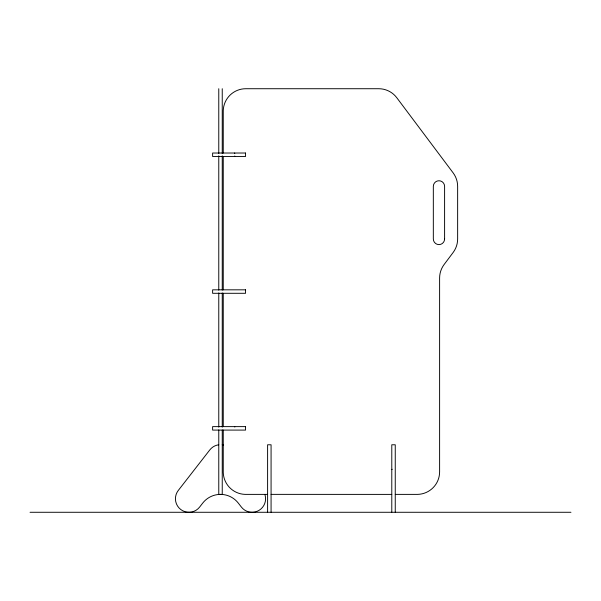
<?xml version="1.0" encoding="UTF-8"?>
<svg xmlns="http://www.w3.org/2000/svg" width="601" height="601" viewBox="0 0 601 601"><rect width="100%" height="100%" fill="white"/><g stroke="black" fill="none" stroke-linecap="round" stroke-linejoin="round"><path stroke-width="0.9" d="M234.848 427.018L234.518 426.62M391.784 469.584L392.183 469.253M234.796 153.548L234.518 153.022M234.518 156.493L234.796 155.967M267.603 494.383L245.065 494.383A22.537 22.537 0 0 1 223.256 472.581L223.256 430.091M271.074 494.368L391.784 494.398M395.255 494.383L417.793 494.383A22.537 22.537 0 0 0 439.609 471.86L439.609 278.038A22.537 22.537 0 0 1 444.116 264.515L453.131 252.495A22.537 22.537 0 0 0 457.639 238.973L457.639 186.385A22.537 22.537 0 0 0 453.131 172.863L396.788 97.738A22.537 22.537 0 0 0 378.758 88.723L245.786 88.723A22.537 22.537 0 0 0 223.256 110.539L223.256 153.022M30.05 512.277L570.95 512.277M395.255 512.232L395.255 444.778L391.784 444.778L391.784 512.232M271.074 512.232L271.074 444.778L267.603 444.778L267.603 512.232M223.256 156.493L223.256 289.825M223.256 293.296L223.256 426.62M222.242 88.723L222.242 153.548M222.242 155.787L222.242 290.148M222.242 292.942L222.242 427.131M222.242 429.925L222.242 494.383L218.772 494.383L218.772 429.925M218.772 88.723L218.772 153.548M218.772 155.787L218.772 290.148M218.772 292.942L218.772 427.131M218.772 444.778A13.522 13.522 0 0 0 209.832 449.886L178.279 490.454A13.522 13.522 0 0 0 180.653 509.43A13.522 13.522 0 0 0 199.63 507.064L202.717 503.09A22.537 22.537 0 0 1 238.296 503.09L241.384 507.064A13.522 13.522 0 0 0 265.041 494.969M222.242 444.778A13.522 13.522 0 0 1 223.527 445.01M245.554 153.022L212.619 153.022L212.619 156.493L245.554 156.493L245.554 153.022M245.554 289.825L212.619 289.825L212.619 293.296L245.554 293.296L245.554 289.825M245.554 426.62L212.619 426.62L212.619 430.091L245.554 430.091L245.554 426.62M444.597 238.973L444.597 186.385A5.634 5.634 0 0 0 438.963 180.751A5.634 5.634 0 0 0 433.329 186.385L433.329 238.973A5.634 5.634 0 0 0 438.963 244.607A5.634 5.634 0 0 0 444.597 238.973"/></g></svg>
